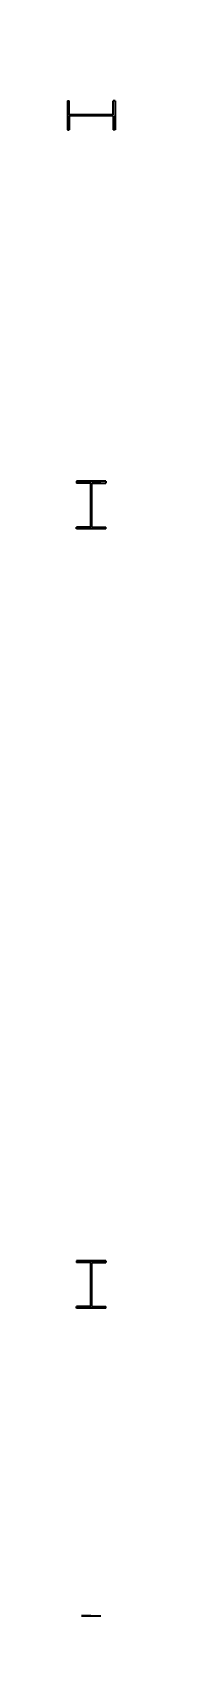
# Model space of a CAD drawing. Extents: x -150 to 68137, y 0 to 1132852.
# Drawn here: x 19756 to 20537, y 416221 to 432852 of the extents above; entities that cross this region are included whole.
import ezdxf
from ezdxf.enums import TextEntityAlignment as Align

# ---------------------------------------------------------------- set-up
doc = ezdxf.new("R2010")
doc.units = 0

msp = doc.modelspace()

# ---------------------------------------------------------------- linework, layer by layer
at = {"layer": 'C1'}
for p, q in [((19756, 432150), (19756, 431850)), ((19756, 432150), (19774, 432150)), ((19756, 432150, 3330), (19756, 431850, 3330)), ((19756, 432150, 3330), (19774, 432150, 3330)), ((19756, 432150, 6460), (19756, 431850, 6460)), ((19756, 432150, 6460), (19774, 432150, 6460)), ((19774, 432005.5), (19774, 432150)), ((19774, 432005.5, 3330), (19774, 432150, 3330)), ((19774, 432005.5, 6460), (19774, 432150, 6460)), ((20226, 432005.5), (20226, 432150)), ((20244, 432150), (20226, 432150)), ((20226, 432005.5, 3330), (20226, 432150, 3330)), ((20244, 432150, 3330), (20226, 432150, 3330)), ((20226, 432005.5, 6460), (20226, 432150, 6460)), ((20244, 432150, 6460), (20226, 432150, 6460)), ((20244, 432150), (20244, 431850)), ((20244, 432150, 3330), (20244, 431850, 3330)), ((20244, 432150, 6460), (20244, 431850, 6460)), ((20226, 432005.5), (19774, 432005.5)), ((19774, 432005.5), (19774, 432005.5)), ((19774, 432005.5), (19774, 432005.5)), ((19774, 432005.5), (19774, 432005.5)), ((20226, 432005.5, 3330), (19774, 432005.5, 3330)), ((19774, 432005.5, 3330), (19774, 432005.5, 3330)), ((19774, 432005.5, 3330), (19774, 432005.5, 3330)), ((19774, 432005.5, 3330), (19774, 432005.5, 3330)), ((20226, 432005.5, 6460), (19774, 432005.5, 6460)), ((19774, 432005.5, 6460), (19774, 432005.5, 6460)), ((19774, 432005.5, 6460), (19774, 432005.5, 6460)), ((19774, 432005.5, 6460), (19774, 432005.5, 6460)), ((20226, 431994.5), (19774, 431994.5)), ((19774, 431994.5), (19774, 431994.5)), ((19774, 431994.5), (19774, 431994.5)), ((19774, 431994.5), (19774, 431994.5)), ((19774, 431994.5), (19774, 431850)), ((20226, 431994.5, 3330), (19774, 431994.5, 3330)), ((19774, 431994.5, 3330), (19774, 431994.5, 3330)), ((19774, 431994.5, 3330), (19774, 431994.5, 3330)), ((19774, 431994.5, 3330), (19774, 431994.5, 3330)), ((19774, 431994.5, 3330), (19774, 431850, 3330)), ((20226, 431994.5, 6460), (19774, 431994.5, 6460)), ((19774, 431994.5, 6460), (19774, 431994.5, 6460)), ((19774, 431994.5, 6460), (19774, 431994.5, 6460)), ((19774, 431994.5, 6460), (19774, 431994.5, 6460)), ((19774, 431994.5, 6460), (19774, 431850, 6460)), ((20226, 432005.5), (20226, 432005.5)), ((20226, 432005.5), (20226, 432005.5)), ((20226, 432005.5), (20226, 432005.5)), ((20226, 432005.5, 3330), (20226, 432005.5, 3330)), ((20226, 432005.5, 3330), (20226, 432005.5, 3330)), ((20226, 432005.5, 3330), (20226, 432005.5, 3330)), ((20226, 432005.5, 6460), (20226, 432005.5, 6460)), ((20226, 432005.5, 6460), (20226, 432005.5, 6460)), ((20226, 432005.5, 6460), (20226, 432005.5, 6460)), ((20226, 431994.5), (20226, 431994.5)), ((20226, 431994.5), (20226, 431994.5)), ((20226, 431994.5), (20226, 431994.5)), ((20226, 431994.5), (20226, 431850)), ((20226, 431994.5, 3330), (20226, 431994.5, 3330)), ((20226, 431994.5, 3330), (20226, 431994.5, 3330)), ((20226, 431994.5, 3330), (20226, 431994.5, 3330)), ((20226, 431994.5, 3330), (20226, 431850, 3330)), ((20226, 431994.5, 6460), (20226, 431994.5, 6460)), ((20226, 431994.5, 6460), (20226, 431994.5, 6460)), ((20226, 431994.5, 6460), (20226, 431994.5, 6460)), ((20226, 431994.5, 6460), (20226, 431850, 6460)), ((19756, 431850), (19774, 431850)), ((19756, 431850, 3330), (19774, 431850, 3330)), ((19756, 431850, 6460), (19774, 431850, 6460)), ((20244, 431850), (20226, 431850)), ((20244, 431850, 3330), (20226, 431850, 3330)), ((20244, 431850, 6460), (20226, 431850, 6460)), ((20150, 428244), (19850, 428244)), ((19850, 428244), (19850, 428226)), ((20150, 428244, 3330), (19850, 428244, 3330)), ((19850, 428244, 3330), (19850, 428226, 3330)), ((20150, 428244, 6460), (19850, 428244, 6460)), ((19850, 428244, 6460), (19850, 428226, 6460)), ((20150, 428244), (20150, 428226)), ((20150, 428244, 3330), (20150, 428226, 3330)), ((20150, 428244, 6460), (20150, 428226, 6460)), ((19994.5, 428226), (19850, 428226)), ((19994.5, 428226, 3330), (19850, 428226, 3330)), ((19994.5, 428226, 6460), (19850, 428226, 6460)), ((19994.5, 427774), (19994.5, 428226)), ((19994.5, 428226), (19994.5, 428226)), ((19994.5, 428226), (19994.5, 428226)), ((19994.5, 428226), (19994.5, 428226)), ((19994.5, 427774, 3330), (19994.5, 428226, 3330)), ((19994.5, 428226, 3330), (19994.5, 428226, 3330)), ((19994.5, 428226, 3330), (19994.5, 428226, 3330)), ((19994.5, 428226, 3330), (19994.5, 428226, 3330)), ((19994.5, 427774, 6460), (19994.5, 428226, 6460)), ((19994.5, 428226, 6460), (19994.5, 428226, 6460)), ((19994.5, 428226, 6460), (19994.5, 428226, 6460)), ((19994.5, 428226, 6460), (19994.5, 428226, 6460)), ((20005.5, 427774), (20005.5, 428226)), ((20005.5, 428226), (20005.5, 428226)), ((20005.5, 428226), (20005.5, 428226)), ((20005.5, 428226), (20005.5, 428226)), ((20005.5, 428226), (20150, 428226)), ((20005.5, 427774, 3330), (20005.5, 428226, 3330)), ((20005.5, 428226, 3330), (20005.5, 428226, 3330)), ((20005.5, 428226, 3330), (20005.5, 428226, 3330)), ((20005.5, 428226, 3330), (20005.5, 428226, 3330)), ((20005.5, 428226, 3330), (20150, 428226, 3330)), ((20005.5, 427774, 6460), (20005.5, 428226, 6460)), ((20005.5, 428226, 6460), (20005.5, 428226, 6460)), ((20005.5, 428226, 6460), (20005.5, 428226, 6460)), ((20005.5, 428226, 6460), (20005.5, 428226, 6460)), ((20005.5, 428226, 6460), (20150, 428226, 6460)), ((19994.5, 427774), (19850, 427774)), ((19850, 427756), (19850, 427774)), ((19994.5, 427774, 3330), (19850, 427774, 3330)), ((19850, 427756, 3330), (19850, 427774, 3330)), ((19994.5, 427774, 6460), (19850, 427774, 6460)), ((19850, 427756, 6460), (19850, 427774, 6460)), ((20150, 427756), (19850, 427756)), ((20150, 427756, 3330), (19850, 427756, 3330)), ((20150, 427756, 6460), (19850, 427756, 6460)), ((19994.5, 427774), (19994.5, 427774)), ((19994.5, 427774), (19994.5, 427774)), ((19994.5, 427774), (19994.5, 427774)), ((19994.5, 427774, 3330), (19994.5, 427774, 3330)), ((19994.5, 427774, 3330), (19994.5, 427774, 3330)), ((19994.5, 427774, 3330), (19994.5, 427774, 3330)), ((19994.5, 427774, 6460), (19994.5, 427774, 6460)), ((19994.5, 427774, 6460), (19994.5, 427774, 6460)), ((19994.5, 427774, 6460), (19994.5, 427774, 6460)), ((20005.5, 427774), (20005.5, 427774)), ((20005.5, 427774), (20005.5, 427774)), ((20005.5, 427774), (20005.5, 427774)), ((20005.5, 427774), (20150, 427774)), ((20005.5, 427774, 3330), (20005.5, 427774, 3330)), ((20005.5, 427774, 3330), (20005.5, 427774, 3330)), ((20005.5, 427774, 3330), (20005.5, 427774, 3330)), ((20005.5, 427774, 3330), (20150, 427774, 3330)), ((20005.5, 427774, 6460), (20005.5, 427774, 6460)), ((20005.5, 427774, 6460), (20005.5, 427774, 6460)), ((20005.5, 427774, 6460), (20005.5, 427774, 6460)), ((20005.5, 427774, 6460), (20150, 427774, 6460)), ((20150, 427756), (20150, 427774)), ((20150, 427756, 3330), (20150, 427774, 3330)), ((20150, 427756, 6460), (20150, 427774, 6460)), ((20150, 420244), (19850, 420244)), ((19850, 420244), (19850, 420226)), ((20150, 420244, 3330), (19850, 420244, 3330)), ((19850, 420244, 3330), (19850, 420226, 3330)), ((20150, 420244, 6460), (19850, 420244, 6460)), ((19850, 420244, 6460), (19850, 420226, 6460)), ((19994.5, 420226), (19850, 420226)), ((19994.5, 420226, 3330), (19850, 420226, 3330)), ((19994.5, 420226, 6460), (19850, 420226, 6460)), ((19994.5, 419774), (19994.5, 420226)), ((19994.5, 420226), (19994.5, 420226)), ((19994.5, 420226), (19994.5, 420226)), ((19994.5, 420226), (19994.5, 420226)), ((19994.5, 419774, 3330), (19994.5, 420226, 3330)), ((19994.5, 420226, 3330), (19994.5, 420226, 3330)), ((19994.5, 420226, 3330), (19994.5, 420226, 3330)), ((19994.5, 420226, 3330), (19994.5, 420226, 3330)), ((19994.5, 419774, 6460), (19994.5, 420226, 6460)), ((19994.5, 420226, 6460), (19994.5, 420226, 6460)), ((19994.5, 420226, 6460), (19994.5, 420226, 6460)), ((19994.5, 420226, 6460), (19994.5, 420226, 6460)), ((20005.5, 419774), (20005.5, 420226)), ((20005.5, 420226), (20005.5, 420226)), ((20005.5, 420226), (20005.5, 420226)), ((20005.5, 420226), (20005.5, 420226)), ((20005.5, 420226), (20150, 420226)), ((20005.5, 419774, 3330), (20005.5, 420226, 3330)), ((20005.5, 420226, 3330), (20005.5, 420226, 3330)), ((20005.5, 420226, 3330), (20005.5, 420226, 3330)), ((20005.5, 420226, 3330), (20005.5, 420226, 3330)), ((20005.5, 420226, 3330), (20150, 420226, 3330)), ((20005.5, 419774, 6460), (20005.5, 420226, 6460)), ((20005.5, 420226, 6460), (20005.5, 420226, 6460)), ((20005.5, 420226, 6460), (20005.5, 420226, 6460)), ((20005.5, 420226, 6460), (20005.5, 420226, 6460)), ((20005.5, 420226, 6460), (20150, 420226, 6460)), ((20150, 420244), (20150, 420226)), ((20150, 420244, 3330), (20150, 420226, 3330)), ((20150, 420244, 6460), (20150, 420226, 6460)), ((19994.5, 419774), (19850, 419774)), ((19850, 419756), (19850, 419774)), ((19994.5, 419774, 3330), (19850, 419774, 3330)), ((19850, 419756, 3330), (19850, 419774, 3330)), ((19994.5, 419774, 6460), (19850, 419774, 6460)), ((19850, 419756, 6460), (19850, 419774, 6460)), ((20150, 419756), (19850, 419756)), ((20150, 419756, 3330), (19850, 419756, 3330)), ((20150, 419756, 6460), (19850, 419756, 6460)), ((19994.5, 419774), (19994.5, 419774)), ((19994.5, 419774), (19994.5, 419774)), ((19994.5, 419774), (19994.5, 419774)), ((19994.5, 419774, 3330), (19994.5, 419774, 3330)), ((19994.5, 419774, 3330), (19994.5, 419774, 3330)), ((19994.5, 419774, 3330), (19994.5, 419774, 3330)), ((19994.5, 419774, 6460), (19994.5, 419774, 6460)), ((19994.5, 419774, 6460), (19994.5, 419774, 6460)), ((19994.5, 419774, 6460), (19994.5, 419774, 6460)), ((20005.5, 419774), (20005.5, 419774)), ((20005.5, 419774), (20005.5, 419774)), ((20005.5, 419774), (20005.5, 419774)), ((20005.5, 419774), (20150, 419774)), ((20005.5, 419774, 3330), (20005.5, 419774, 3330)), ((20005.5, 419774, 3330), (20005.5, 419774, 3330)), ((20005.5, 419774, 3330), (20005.5, 419774, 3330)), ((20005.5, 419774, 3330), (20150, 419774, 3330)), ((20005.5, 419774, 6460), (20005.5, 419774, 6460)), ((20005.5, 419774, 6460), (20005.5, 419774, 6460)), ((20005.5, 419774, 6460), (20005.5, 419774, 6460)), ((20005.5, 419774, 6460), (20150, 419774, 6460)), ((20150, 419756), (20150, 419774)), ((20150, 419756, 3330), (20150, 419774, 3330)), ((20150, 419756, 6460), (20150, 419774, 6460))]:
    msp.add_line(p, q, dxfattribs=at)
at = {"layer": 'G42', "extrusion": (0, 1, 0)}
for p, q in [((19900, 420244, 3530), (20100, 420244, 3530)), ((19900, 420244, 3130), (20100, 420244, 3130)), ((19995.5, 420244, 3516), (19900, 420244, 3516)), ((19900, 420244, 3530), (19900, 420244, 3516)), ((19995.5, 420244, 3144), (19900, 420244, 3144)), ((19900, 420244, 3130), (19900, 420244, 3144)), ((19900, 420244, 6660), (20100, 420244, 6660)), ((19900, 420244, 6260), (20100, 420244, 6260)), ((19995.5, 420244, 6646), (19900, 420244, 6646)), ((19900, 420244, 6660), (19900, 420244, 6646)), ((19995.5, 420244, 6274), (19900, 420244, 6274)), ((19900, 420244, 6260), (19900, 420244, 6274)), ((19900, 420244, 9790), (20100, 420244, 9790)), ((19900, 420244, 9390), (20100, 420244, 9390)), ((19995.5, 420244, 9776), (19900, 420244, 9776)), ((19900, 420244, 9790), (19900, 420244, 9776)), ((19995.5, 420244, 9404), (19900, 420244, 9404)), ((19900, 420244, 9390), (19900, 420244, 9404)), ((19995.5, 420244, 3144), (19995.5, 420244, 3516)), ((19995.5, 420244, 3516), (19995.5, 420244, 3516)), ((19995.5, 420244, 3144), (19995.5, 420244, 3144)), ((19995.5, 420244, 3516), (19995.5, 420244, 3516)), ((19995.5, 420244, 3144), (19995.5, 420244, 3144)), ((19995.5, 420244, 3516), (19995.5, 420244, 3516)), ((19995.5, 420244, 3144), (19995.5, 420244, 3144)), ((19995.5, 420244, 6274), (19995.5, 420244, 6646)), ((19995.5, 420244, 6646), (19995.5, 420244, 6646)), ((19995.5, 420244, 6274), (19995.5, 420244, 6274)), ((19995.5, 420244, 6646), (19995.5, 420244, 6646)), ((19995.5, 420244, 6274), (19995.5, 420244, 6274)), ((19995.5, 420244, 6646), (19995.5, 420244, 6646)), ((19995.5, 420244, 6274), (19995.5, 420244, 6274)), ((19995.5, 420244, 9404), (19995.5, 420244, 9776)), ((19995.5, 420244, 9776), (19995.5, 420244, 9776)), ((19995.5, 420244, 9404), (19995.5, 420244, 9404)), ((19995.5, 420244, 9776), (19995.5, 420244, 9776)), ((19995.5, 420244, 9404), (19995.5, 420244, 9404)), ((19995.5, 420244, 9776), (19995.5, 420244, 9776)), ((19995.5, 420244, 9404), (19995.5, 420244, 9404)), ((20004.5, 420244, 3144), (20004.5, 420244, 3516)), ((20004.5, 420244, 3144), (20004.5, 420244, 3144)), ((20004.5, 420244, 3516), (20004.5, 420244, 3516)), ((20004.5, 420244, 3144), (20004.5, 420244, 3144)), ((20004.5, 420244, 3516), (20004.5, 420244, 3516)), ((20004.5, 420244, 3144), (20004.5, 420244, 3144)), ((20004.5, 420244, 3516), (20004.5, 420244, 3516)), ((20004.5, 420244, 3516), (20100, 420244, 3516)), ((20004.5, 420244, 3144), (20100, 420244, 3144)), ((20004.5, 420244, 6274), (20004.5, 420244, 6646)), ((20004.5, 420244, 6274), (20004.5, 420244, 6274)), ((20004.5, 420244, 6646), (20004.5, 420244, 6646)), ((20004.5, 420244, 6274), (20004.5, 420244, 6274)), ((20004.5, 420244, 6646), (20004.5, 420244, 6646)), ((20004.5, 420244, 6274), (20004.5, 420244, 6274)), ((20004.5, 420244, 6646), (20004.5, 420244, 6646)), ((20004.5, 420244, 6646), (20100, 420244, 6646)), ((20004.5, 420244, 6274), (20100, 420244, 6274)), ((20004.5, 420244, 9404), (20004.5, 420244, 9776)), ((20004.5, 420244, 9404), (20004.5, 420244, 9404)), ((20004.5, 420244, 9776), (20004.5, 420244, 9776)), ((20004.5, 420244, 9404), (20004.5, 420244, 9404)), ((20004.5, 420244, 9776), (20004.5, 420244, 9776)), ((20004.5, 420244, 9404), (20004.5, 420244, 9404)), ((20004.5, 420244, 9776), (20004.5, 420244, 9776)), ((20004.5, 420244, 9776), (20100, 420244, 9776)), ((20004.5, 420244, 9404), (20100, 420244, 9404)), ((20100, 420244, 3530), (20100, 420244, 3516)), ((20100, 420244, 3130), (20100, 420244, 3144)), ((20100, 420244, 6660), (20100, 420244, 6646)), ((20100, 420244, 6260), (20100, 420244, 6274)), ((20100, 420244, 9790), (20100, 420244, 9776)), ((20100, 420244, 9390), (20100, 420244, 9404))]:
    msp.add_line(p, q, dxfattribs=at)
at = {"layer": 'G43', "extrusion": (0, 1, 0)}
for p, q in [((19900, 428244, 3530), (20100, 428244, 3530)), ((19900, 428244, 3130), (20100, 428244, 3130)), ((19996, 428244, 3517), (19900, 428244, 3517)), ((19900, 428244, 3530), (19900, 428244, 3517)), ((19996, 428244, 3143), (19900, 428244, 3143)), ((19900, 428244, 3130), (19900, 428244, 3143)), ((19900, 428244, 6660), (20100, 428244, 6660)), ((19900, 428244, 6260), (20100, 428244, 6260)), ((19996, 428244, 6647), (19900, 428244, 6647)), ((19900, 428244, 6660), (19900, 428244, 6647)), ((19996, 428244, 6273), (19900, 428244, 6273)), ((19900, 428244, 6260), (19900, 428244, 6273)), ((19900, 428244, 9790), (20100, 428244, 9790)), ((19900, 428244, 9390), (20100, 428244, 9390)), ((19996, 428244, 9777), (19900, 428244, 9777)), ((19900, 428244, 9790), (19900, 428244, 9777)), ((19996, 428244, 9403), (19900, 428244, 9403)), ((19900, 428244, 9390), (19900, 428244, 9403)), ((19996, 428244, 3143), (19996, 428244, 3517)), ((19996, 428244, 3517), (19996, 428244, 3517)), ((19996, 428244, 3143), (19996, 428244, 3143)), ((19996, 428244, 3517), (19996, 428244, 3517)), ((19996, 428244, 3143), (19996, 428244, 3143)), ((19996, 428244, 3517), (19996, 428244, 3517)), ((19996, 428244, 3143), (19996, 428244, 3143)), ((19996, 428244, 6273), (19996, 428244, 6647)), ((19996, 428244, 6647), (19996, 428244, 6647)), ((19996, 428244, 6273), (19996, 428244, 6273)), ((19996, 428244, 6647), (19996, 428244, 6647)), ((19996, 428244, 6273), (19996, 428244, 6273)), ((19996, 428244, 6647), (19996, 428244, 6647)), ((19996, 428244, 6273), (19996, 428244, 6273)), ((19996, 428244, 9403), (19996, 428244, 9777)), ((19996, 428244, 9777), (19996, 428244, 9777)), ((19996, 428244, 9403), (19996, 428244, 9403)), ((19996, 428244, 9777), (19996, 428244, 9777)), ((19996, 428244, 9403), (19996, 428244, 9403)), ((19996, 428244, 9777), (19996, 428244, 9777)), ((19996, 428244, 9403), (19996, 428244, 9403)), ((20004, 428244, 3143), (20004, 428244, 3517)), ((20004, 428244, 3143), (20004, 428244, 3143)), ((20004, 428244, 3517), (20004, 428244, 3517)), ((20004, 428244, 3143), (20004, 428244, 3143)), ((20004, 428244, 3517), (20004, 428244, 3517)), ((20004, 428244, 3143), (20004, 428244, 3143)), ((20004, 428244, 3517), (20004, 428244, 3517)), ((20004, 428244, 3517), (20100, 428244, 3517)), ((20004, 428244, 3143), (20100, 428244, 3143)), ((20004, 428244, 6273), (20004, 428244, 6647)), ((20004, 428244, 6273), (20004, 428244, 6273)), ((20004, 428244, 6647), (20004, 428244, 6647)), ((20004, 428244, 6273), (20004, 428244, 6273)), ((20004, 428244, 6647), (20004, 428244, 6647)), ((20004, 428244, 6273), (20004, 428244, 6273)), ((20004, 428244, 6647), (20004, 428244, 6647)), ((20004, 428244, 6647), (20100, 428244, 6647)), ((20004, 428244, 6273), (20100, 428244, 6273)), ((20004, 428244, 9403), (20004, 428244, 9777)), ((20004, 428244, 9403), (20004, 428244, 9403)), ((20004, 428244, 9777), (20004, 428244, 9777)), ((20004, 428244, 9403), (20004, 428244, 9403)), ((20004, 428244, 9777), (20004, 428244, 9777)), ((20004, 428244, 9403), (20004, 428244, 9403)), ((20004, 428244, 9777), (20004, 428244, 9777)), ((20004, 428244, 9777), (20100, 428244, 9777)), ((20004, 428244, 9403), (20100, 428244, 9403)), ((20100, 428244, 3530), (20100, 428244, 3517)), ((20100, 428244, 3130), (20100, 428244, 3143)), ((20100, 428244, 6660), (20100, 428244, 6647)), ((20100, 428244, 6260), (20100, 428244, 6273)), ((20100, 428244, 9790), (20100, 428244, 9777)), ((20100, 428244, 9390), (20100, 428244, 9403)), ((19900, 416600, 3530), (20100, 416600, 3530)), ((19900, 416600, 3130), (20100, 416600, 3130)), ((19996, 416600, 3517), (19900, 416600, 3517)), ((19900, 416600, 3530), (19900, 416600, 3517)), ((19996, 416600, 3143), (19900, 416600, 3143)), ((19900, 416600, 3130), (19900, 416600, 3143)), ((19900, 416600, 6660), (20100, 416600, 6660)), ((19900, 416600, 6260), (20100, 416600, 6260)), ((19996, 416600, 6647), (19900, 416600, 6647)), ((19900, 416600, 6660), (19900, 416600, 6647)), ((19996, 416600, 6273), (19900, 416600, 6273)), ((19900, 416600, 6260), (19900, 416600, 6273)), ((19900, 416600, 9790), (20100, 416600, 9790)), ((19900, 416600, 9390), (20100, 416600, 9390)), ((19996, 416600, 9777), (19900, 416600, 9777)), ((19900, 416600, 9790), (19900, 416600, 9777)), ((19996, 416600, 9403), (19900, 416600, 9403)), ((19900, 416600, 9390), (19900, 416600, 9403)), ((19996, 416600, 3143), (19996, 416600, 3517)), ((19996, 416600, 3517), (19996, 416600, 3517)), ((19996, 416600, 3143), (19996, 416600, 3143)), ((19996, 416600, 3517), (19996, 416600, 3517)), ((19996, 416600, 3143), (19996, 416600, 3143)), ((19996, 416600, 3517), (19996, 416600, 3517)), ((19996, 416600, 3143), (19996, 416600, 3143)), ((19996, 416600, 6273), (19996, 416600, 6647)), ((19996, 416600, 6647), (19996, 416600, 6647)), ((19996, 416600, 6273), (19996, 416600, 6273)), ((19996, 416600, 6647), (19996, 416600, 6647)), ((19996, 416600, 6273), (19996, 416600, 6273)), ((19996, 416600, 6647), (19996, 416600, 6647)), ((19996, 416600, 6273), (19996, 416600, 6273)), ((19996, 416600, 9403), (19996, 416600, 9777)), ((19996, 416600, 9777), (19996, 416600, 9777)), ((19996, 416600, 9403), (19996, 416600, 9403)), ((19996, 416600, 9777), (19996, 416600, 9777)), ((19996, 416600, 9403), (19996, 416600, 9403)), ((19996, 416600, 9777), (19996, 416600, 9777)), ((19996, 416600, 9403), (19996, 416600, 9403)), ((20004, 416600, 3143), (20004, 416600, 3517)), ((20004, 416600, 3143), (20004, 416600, 3143)), ((20004, 416600, 3517), (20004, 416600, 3517)), ((20004, 416600, 3143), (20004, 416600, 3143)), ((20004, 416600, 3517), (20004, 416600, 3517)), ((20004, 416600, 3143), (20004, 416600, 3143)), ((20004, 416600, 3517), (20004, 416600, 3517)), ((20004, 416600, 3517), (20100, 416600, 3517)), ((20004, 416600, 3143), (20100, 416600, 3143)), ((20004, 416600, 6273), (20004, 416600, 6647)), ((20004, 416600, 6273), (20004, 416600, 6273)), ((20004, 416600, 6647), (20004, 416600, 6647)), ((20004, 416600, 6273), (20004, 416600, 6273)), ((20004, 416600, 6647), (20004, 416600, 6647)), ((20004, 416600, 6273), (20004, 416600, 6273)), ((20004, 416600, 6647), (20004, 416600, 6647)), ((20004, 416600, 6647), (20100, 416600, 6647)), ((20004, 416600, 6273), (20100, 416600, 6273)), ((20004, 416600, 9403), (20004, 416600, 9777)), ((20004, 416600, 9403), (20004, 416600, 9403)), ((20004, 416600, 9777), (20004, 416600, 9777)), ((20004, 416600, 9403), (20004, 416600, 9403)), ((20004, 416600, 9777), (20004, 416600, 9777)), ((20004, 416600, 9403), (20004, 416600, 9403)), ((20004, 416600, 9777), (20004, 416600, 9777)), ((20004, 416600, 9777), (20100, 416600, 9777)), ((20004, 416600, 9403), (20100, 416600, 9403)), ((20100, 416600, 3530), (20100, 416600, 3517)), ((20100, 416600, 3130), (20100, 416600, 3143)), ((20100, 416600, 6660), (20100, 416600, 6647)), ((20100, 416600, 6260), (20100, 416600, 6273)), ((20100, 416600, 9790), (20100, 416600, 9777)), ((20100, 416600, 9390), (20100, 416600, 9403))]:
    msp.add_line(p, q, dxfattribs=at)

# ---------------------------------------------------------------- texts
at = {"layer": 'C1', "extrusion": (-1, 0, 0)}
for p in [(-432536.8, 1665, -20536.8), (-432536.8, 4895, -20536.8), (-432536.8, 8025, -20536.8), (-428536.8, 1665, -20536.8), (-428536.8, 4895, -20536.8), (-428536.8, 8025, -20536.8), (-420536.8, 1665, -20536.8), (-420536.8, 4895, -20536.8), (-420536.8, 8025, -20536.8), (-416536.8, 1665, -20536.8), (-416536.8, 4895, -20536.8), (-416536.8, 8025, -20536.8)]:
    msp.add_text('C1', height=400, dxfattribs=at).set_placement(p, align=Align.BOTTOM_CENTER)
at = {"layer": 'G42', "extrusion": (-1, 0, 0)}
for p in [(-424440, 3330, -20440), (-424440, 6460, -20440), (-424440, 9590, -20440)]:
    msp.add_text('G42', height=400, dxfattribs=at).set_placement(p, align=Align.BOTTOM_CENTER)
at = {"layer": 'G43', "extrusion": (-1, 0, 0)}
for p in [(-430440, 3330, -20440), (-430440, 6460, -20440), (-430440, 9590, -20440), (-418440, 3330, -20440), (-418440, 6460, -20440), (-418440, 9590, -20440)]:
    msp.add_text('G43', height=400, dxfattribs=at).set_placement(p, align=Align.BOTTOM_CENTER)

doc.saveas('drawing.dxf')
